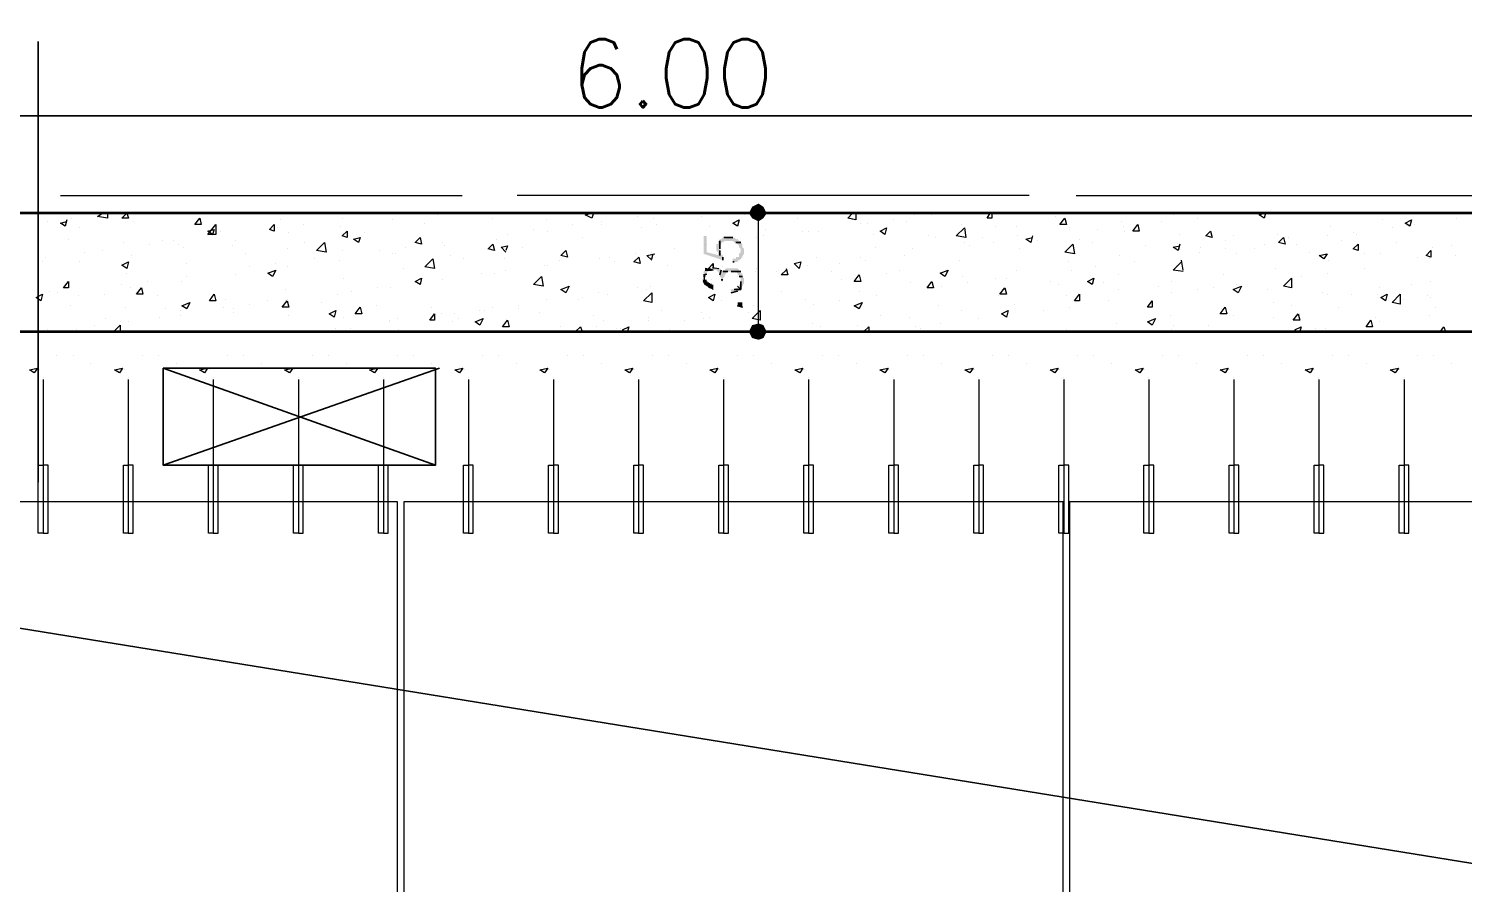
# Model space of a CAD drawing. Header units: millimetres. Extents: x 182 to 575, y -105 to 95.
# Drawn here: x 369.872 to 374.089, y -0.397 to 2.115 of the extents above; entities that cross this region are included whole.
import ezdxf

# ---------------------------------------------------------------- set-up
doc = ezdxf.new("R2010")
doc.units = ezdxf.units.MM
doc.header["$MEASUREMENT"] = 0
for name, color, linetype in [('AR-COND', 4, 'Continuous'), ('Mob', 252, 'Continuous'), ('PDF_Geometry', 7, 'Continuous'), ('PDF_Solid Fills', 7, 'Continuous')]:
    doc.layers.add(name, color=color, linetype=linetype)
doc.styles.add('SIMPLEX', font='simplex', dxfattribs={"height": 0.2})
doc.dimstyles.new('SA-25', dxfattribs={"dimtxt": 0.05, "dimasz": 0.05, "dimexe": 0.025, "dimexo": 0.05, "dimgap": 0.025, "dimtad": 1, "dimzin": 4, "dimdsep": 46, "dimtxsty": 'SIMPLEX', "dimblk": 'OBLIQUE', "dimcen": 0.025, "dimdle": 0.05, "dimclrt": 2, "dimaunit": 1, "dimadec": 3, "dimazin": 0, "dimtfac": 1, "dimtofl": 0, "dimtmove": 0, "dimatfit": 3, "dimldrblk": 'OPEN30', "dimfxl": 1, "dimtolj": 1, "dimtzin": 0, "dimarcsym": 0})

# ---------------------------------------------------------------- blocks, each defined once
blk = doc.blocks.new('*U53')
at = {"layer": 'PDF_Geometry', "lineweight": 0}
for points in [[(-0.0095, 0.2619), (-0.0095, 0.2619)], [(0.0381, 0.2619), (0.0381, 0.2619)], [(-0.0619, 0.219), (-0.0619, 0.219)], [(0.0905, 0.2381), (0.0905, 0.2381)], [(-0.05, 0.1952), (-0.05, 0.1952)]]:
    blk.add_lwpolyline(points, dxfattribs=at)
blk.add_lwpolyline([(-0.0667, 0.2238), (-0.0762, 0.2095), (-0.0905, 0.219)], close=True, dxfattribs=at)
at = {"layer": 'PDF_Geometry', "lineweight": 13}
blk.add_lwpolyline([(-0.05, 0.1905), (-0.05, -0.2619)], dxfattribs=at)
for points in [[(-0.0643, -0.0619), (-0.05, -0.0619), (-0.05, -0.2619), (-0.0643, -0.2619)], [(-0.0357, -0.0619), (-0.05, -0.0619), (-0.05, -0.2619), (-0.0357, -0.2619)]]:
    blk.add_lwpolyline(points, close=True, dxfattribs=at)
blk = doc.blocks.new('*U54')
at = {"color": 0, "linetype": 'ByBlock', "lineweight": -2, "transparency": 16777216}
for p in [(0, 0), (0.25, 0), (0.5, 0), (0.75, 0), (1, 0), (1.25, 0), (1.5, 0), (1.75, 0), (2, 0), (2.25, 0), (2.5, 0), (2.75, 0), (3, 0), (3.25, 0), (3.5, 0), (3.75, 0), (4, 0)]:
    blk.add_blockref('*U53', p, dxfattribs=at)
blk = doc.blocks.new('_Oblique')
at = {"color": 0, "linetype": 'ByBlock', "lineweight": -2}
blk.add_line((-0.5, -0.5), (0.5, 0.5), dxfattribs=at)
blk = doc.blocks.new('*D75')
at = {"color": 0, "lineweight": -2, "transparency": 16777216}
for p, q in [((368.7136, 1.8585), (374.8136, 1.8585)), ((368.7636, 1.2745), (368.7636, 1.8835)), ((374.7636, -13.7255), (374.7636, 1.8835))]:
    blk.add_line(p, q, dxfattribs=at)
at = {"layer": 'Defpoints', "color": 0, "transparency": 16777216}
for p in [(374.7636, 1.8585), (368.7636, 1.2245), (374.7636, -13.7755)]:
    blk.add_point(p, dxfattribs=at)
at = {"color": 0, "lineweight": -2, "transparency": 16777216, "xscale": 0.05, "yscale": 0.05, "zscale": 0.05, "rotation": 180}
blk.add_blockref('_Oblique', (368.7636, 1.8585), dxfattribs=at)
at = {"color": 0, "lineweight": -2, "transparency": 16777216, "xscale": 0.05, "yscale": 0.05, "zscale": 0.05}
blk.add_blockref('_Oblique', (374.7636, 1.8585), dxfattribs=at)
at = {"color": 2, "transparency": 16777216, "insert": (371.7636, 1.9835), "char_height": 0.2, "attachment_point": 5, "style": 'SIMPLEX'}
blk.add_mtext('\\A1;6.00', dxfattribs=at)
blk = doc.blocks.new('_Open30')
at = {"color": 0, "linetype": 'ByBlock', "lineweight": -2}
for p, q in [((-1, 0.268), (0, 0)), ((0, 0), (-1, -0.268)), ((0, 0), (-1, 0))]:
    blk.add_line(p, q, dxfattribs=at)

msp = doc.modelspace()

# ---------------------------------------------------------------- hatches: boundary and pattern name
at = {"layer": 'PDF_Solid Fills', "transparency": 33554559}
for points in [[(371.9988, 1.5579), (372.0179, 1.5483), (372.0321, 1.5579), (372.0417, 1.5722), (372.0321, 1.5912), (372.0179, 1.6007), (371.9988, 1.5912), (371.9893, 1.5722)], [(371.8988, 1.4495), (371.8655, 1.4579), (371.8655, 1.5055), (371.856, 1.5055), (371.856, 1.4531), (371.9131, 1.4341), (371.9131, 1.4483), (371.9083, 1.4483), (371.9083, 1.4531), (371.9036, 1.4579), (371.9036, 1.4769), (371.9083, 1.4817), (371.9083, 1.4864), (371.9131, 1.4864), (371.9179, 1.4912), (371.9417, 1.4912), (371.9464, 1.4864), (371.9512, 1.4864), (371.956, 1.4817), (371.9607, 1.4769), (371.9607, 1.4722), (371.9655, 1.4674), (371.9655, 1.4579), (371.9607, 1.4531), (371.9607, 1.4436), (371.9512, 1.4436), (371.9512, 1.4388), (371.9417, 1.4388), (371.9417, 1.4293), (371.956, 1.4293), (371.956, 1.4329), (371.9607, 1.4341), (371.9655, 1.4388), (371.9702, 1.4436), (371.9702, 1.446), (371.975, 1.4531), (371.975, 1.4674), (371.9702, 1.4722), (371.9702, 1.4817), (371.9655, 1.4864), (371.9655, 1.4912), (371.9607, 1.4912), (371.956, 1.496), (371.9512, 1.496), (371.9464, 1.5007), (371.9131, 1.5007), (371.9083, 1.496), (371.9036, 1.496), (371.9036, 1.4912), (371.8988, 1.4912), (371.8988, 1.4817), (371.894, 1.4817), (371.894, 1.4626), (371.8988, 1.4579)], [(371.9179, 1.3896), (371.9226, 1.396), (371.9226, 1.3991), (371.9274, 1.4007), (371.9464, 1.4007), (371.9528, 1.3991), (371.956, 1.396), (371.956, 1.3912), (371.9607, 1.3912), (371.9607, 1.3864), (371.9655, 1.3817), (371.9655, 1.3674), (371.9607, 1.3626), (371.9607, 1.3579), (371.956, 1.3579), (371.956, 1.3531), (371.9512, 1.3531), (371.9464, 1.3483), (371.9369, 1.3483), (371.9369, 1.3388), (371.9512, 1.3388), (371.9548, 1.3424), (371.9607, 1.3436), (371.9607, 1.3468), (371.9655, 1.3483), (371.9702, 1.3579), (371.975, 1.3674), (371.975, 1.3817), (371.9702, 1.3864), (371.9702, 1.396), (371.9655, 1.396), (371.9655, 1.4007), (371.9607, 1.4055), (371.956, 1.4103), (371.9226, 1.4103), (371.9179, 1.4055), (371.9131, 1.4055), (371.9131, 1.396), (371.9083, 1.4007), (371.9083, 1.4055), (371.9036, 1.4103), (371.8607, 1.4103), (371.8607, 1.4055), (371.856, 1.4007), (371.856, 1.3912), (371.8655, 1.396), (371.8655, 1.4007), (371.8702, 1.4007), (371.8702, 1.4055), (371.894, 1.4055), (371.9036, 1.396), (371.9036, 1.3864), (371.9083, 1.3817), (371.9083, 1.3722), (371.9131, 1.3722), (371.9131, 1.3817), (371.9179, 1.3864)], [(371.956, 1.3007), (371.9702, 1.296), (371.9702, 1.3103), (371.956, 1.3103)], [(371.9988, 1.2055), (372.0179, 1.2007), (372.0321, 1.2055), (372.0417, 1.2245), (372.0321, 1.2436), (372.0179, 1.2483), (371.9988, 1.2436), (371.9893, 1.2245)]]:
    msp.add_hatch(color=256, dxfattribs=at).paths.add_polyline_path(points)
h = msp.add_hatch(color=256, dxfattribs=at)
h.paths.add_polyline_path([(371.894, 1.4722), (371.894, 1.4674), (371.894, 1.4722)], flags=0)
h.paths.add_polyline_path([(371.894, 1.4626), (371.894, 1.4769), (371.894, 1.4626)], flags=0)
h.paths.add_polyline_path([(371.8988, 1.4579), (371.8988, 1.4817), (371.8988, 1.4579)], flags=0)
h = msp.add_hatch(color=256, dxfattribs=at)
h.paths.add_polyline_path([(371.9083, 1.496), (371.956, 1.496), (371.9083, 1.496)], flags=0)
h.paths.add_polyline_path([(371.956, 1.496), (371.9083, 1.496), (371.956, 1.496)], flags=0)
h.paths.add_polyline_path([(371.9036, 1.496), (371.9607, 1.4912), (371.9036, 1.496)], flags=0)
h = msp.add_hatch(color=256, dxfattribs=at)
h.paths.add_polyline_path([(371.856, 1.3817), (371.856, 1.3674), (371.8607, 1.3626)])
h.paths.add_polyline_path([(371.8845, 1.3483), (371.8845, 1.3626), (371.875, 1.3626), (371.875, 1.3674), (371.8702, 1.3674), (371.8655, 1.3722), (371.8655, 1.3769), (371.8607, 1.3769), (371.8607, 1.3626), (371.8655, 1.3579), (371.8702, 1.3555), (371.8702, 1.3531)])

# ---------------------------------------------------------------- linework, layer by layer
msp.add_line((376.7733, -0.7691), (366.9007, 0.8297))
at = {"layer": 'AR-COND', "color": 2}
for p, q in [((370.2681, 1.1174), (371.0681, 0.8317)), ((371.08, 1.1174), (370.2681, 0.8317))]:
    msp.add_line(p, q, dxfattribs=at)
msp.add_lwpolyline([(370.2681, 1.1174), (371.0681, 1.1174), (371.0681, 0.8317), (370.2681, 0.8317)], close=True, dxfattribs=at)
at = {"layer": 'Mob'}
msp.add_line((369.9007, 0.7821), (369.9007, 2.0769), dxfattribs=at)
at = {"layer": 'PDF_Geometry', "lineweight": 13}
for points in [[(369.9655, 1.6245), (371.1464, 1.6245)], [(372.8131, 1.6245), (371.3083, 1.6245)], [(372.9512, 1.6245), (374.456, 1.6245)], [(372.0179, 1.2483), (372.0179, 1.2722), (372.0179, 1.5245), (372.0179, 1.5483)], [(371.9036, 1.4769), (371.9036, 1.4912), (371.9036, 1.4769)], [(371.9298, 1.5007), (371.9274, 1.5007), (371.9321, 1.5007), (371.9155, 1.5007)], [(371.9417, 1.5007), (371.9179, 1.5007), (371.9417, 1.5007)], [(371.9226, 1.5007), (371.9369, 1.5007), (371.9226, 1.5007)], [(371.9512, 1.4864), (371.9655, 1.4864), (371.9512, 1.4864)], [(371.9655, 1.4864), (371.9512, 1.4864), (371.9655, 1.4864)], [(371.8845, 1.4055), (371.8607, 1.4103), (371.8845, 1.4055)], [(371.8607, 1.4055), (371.8798, 1.4055), (371.8607, 1.4055)], [(371.8821, 1.4198), (371.8845, 1.4174), (371.8845, 1.415), (371.8845, 1.415), (371.8821, 1.4126), (371.9012, 1.4103)], [(371.9036, 1.3912), (371.9083, 1.4055), (371.9036, 1.3912)], [(371.856, 1.3912), (371.8607, 1.3912), (371.856, 1.3912)], [(371.8607, 1.3864), (371.856, 1.3864), (371.8607, 1.3864)], [(371.8798, 1.3626), (371.8607, 1.3626), (371.8798, 1.3626)], [(371.9131, 1.3769), (371.9083, 1.3769), (371.9131, 1.3769)], [(371.9607, 1.3864), (371.9702, 1.3864), (371.9607, 1.3864)], [(371.9655, 1.3483), (371.9464, 1.3483), (371.9655, 1.3483)], [(371.9702, 1.296), (371.956, 1.3007), (371.9702, 1.296)], [(364.8702, 1.2245), (377.3179, 1.2245)], [(372.1464, 1.2245), (371.9274, 1.2245), (372.2464, 1.2245)]]:
    msp.add_lwpolyline(points, dxfattribs=at)
at = {"layer": 'PDF_Geometry', "lineweight": 40}
for points in [[(377.1179, 1.2245), (377.5702, 1.2245), (377.5702, 1.5722), (364.8464, 1.5722), (364.4702, 1.5722), (364.4702, 1.2245), (364.8464, 1.2245), (364.9179, 1.2245)], [(365.6464, 1.2245), (376.394, 1.2245)]]:
    msp.add_lwpolyline(points, dxfattribs=at)
at = {"layer": 'PDF_Geometry', "lineweight": 0}
for points in [[(370.1036, 1.5722), (370.1036, 1.5579), (370.075, 1.5626), (370.0893, 1.5722)], [(370.3274, 1.5722), (370.3274, 1.5722)], [(370.9131, 1.5722), (370.9131, 1.5722)], [(371.075, 1.5674), (371.075, 1.5674)], [(371.5321, 1.5722), (371.5274, 1.5579), (371.5083, 1.5674), (371.5274, 1.5722)], [(371.6607, 1.5626), (371.6607, 1.5626)], [(371.7321, 1.5722), (371.7321, 1.5722)], [(371.8131, 1.5722), (371.8131, 1.5722)], [(371.8512, 1.5626), (371.8512, 1.5626)], [(371.975, 1.5674), (371.975, 1.5674)], [(372.3036, 1.5722), (372.3036, 1.5531), (372.2798, 1.5579), (372.294, 1.5722)], [(372.475, 1.5674), (372.475, 1.5674)], [(372.5274, 1.5674), (372.5274, 1.5674)], [(372.7036, 1.5722), (372.7036, 1.5579), (372.6893, 1.5579), (372.6988, 1.5722)], [(372.8893, 1.5626), (372.8893, 1.5626)], [(373.2369, 1.5674), (373.2369, 1.5674)], [(373.5083, 1.5722), (373.5036, 1.5579), (373.4893, 1.5674), (373.5036, 1.5722)], [(374.0036, 1.5722), (374.0036, 1.5722)], [(369.9274, 1.5483), (369.9274, 1.5483)], [(369.9845, 1.5531), (369.9798, 1.5341), (369.9655, 1.5436), (369.9845, 1.5483)], [(369.9988, 1.5579), (369.9988, 1.5579)], [(370.0226, 1.5293), (370.0226, 1.5293)], [(370.1798, 1.5483), (370.1798, 1.5483)], [(370.4369, 1.5198), (370.4369, 1.5198)], [(370.6036, 1.5293), (370.6036, 1.5293)], [(370.6131, 1.5531), (370.6131, 1.5531)], [(370.6798, 1.5388), (370.6798, 1.5388)], [(370.7893, 1.5341), (370.7893, 1.5341)], [(370.794, 1.5579), (370.794, 1.5579)], [(370.9417, 1.5531), (370.9417, 1.5531)], [(371.0369, 1.5436), (371.0369, 1.5436)], [(371.2369, 1.5579), (371.2369, 1.5579)], [(371.356, 1.5245), (371.356, 1.5245)], [(371.394, 1.5531), (371.394, 1.5531)], [(371.3988, 1.5198), (371.3988, 1.5198)], [(371.4702, 1.5388), (371.4702, 1.5388)], [(371.556, 1.5483), (371.556, 1.5483)], [(371.556, 1.5388), (371.556, 1.5388)], [(371.675, 1.5293), (371.675, 1.5293)], [(371.7083, 1.5579), (371.7083, 1.5579)], [(371.7179, 1.5388), (371.7179, 1.5388)], [(371.875, 1.5341), (371.875, 1.5341)], [(372.0369, 1.5245), (372.0369, 1.5245)], [(372.1321, 1.5579), (372.1321, 1.5579)], [(372.1464, 1.5198), (372.1464, 1.5198)], [(372.1655, 1.5198), (372.1655, 1.5198)], [(372.194, 1.5198), (372.194, 1.5198)], [(372.294, 1.5531), (372.294, 1.5531)], [(372.3179, 1.5436), (372.3179, 1.5436)], [(372.3369, 1.5436), (372.3369, 1.5436)], [(372.4131, 1.5531), (372.4131, 1.5531)], [(372.4512, 1.5483), (372.4512, 1.5483)], [(372.6131, 1.5388), (372.6131, 1.5388)], [(372.7131, 1.5341), (372.7131, 1.5341)], [(372.775, 1.5341), (372.775, 1.5341)], [(372.9321, 1.5293), (372.9321, 1.5293)], [(372.9321, 1.5245), (372.9321, 1.5245)], [(373.0131, 1.5245), (373.0131, 1.5245)], [(373.0845, 1.5483), (373.0845, 1.5483)], [(373.0893, 1.5341), (373.0893, 1.5341)], [(373.094, 1.5198), (373.094, 1.5198)], [(373.1321, 1.5245), (373.1321, 1.5245)], [(373.2036, 1.5483), (373.2036, 1.5483)], [(373.3083, 1.5579), (373.3083, 1.5579)], [(373.6988, 1.5341), (373.6988, 1.5341)], [(373.8512, 1.5531), (373.8512, 1.5531)], [(373.8798, 1.5293), (373.8798, 1.5293)], [(373.9464, 1.5388), (373.9464, 1.5388)], [(374.0702, 1.5579), (374.0702, 1.5579)], [(369.9893, 1.496), (369.9893, 1.496)], [(370.1512, 1.4864), (370.1512, 1.4864)], [(370.2274, 1.4817), (370.2274, 1.4817)], [(370.2655, 1.4912), (370.2655, 1.4912)], [(370.2988, 1.4912), (370.2988, 1.4912)], [(370.3131, 1.4817), (370.3131, 1.4817)], [(370.4131, 1.5055), (370.4131, 1.5055)], [(370.4702, 1.4769), (370.4702, 1.4769)], [(370.4798, 1.4912), (370.4798, 1.4912)], [(370.6369, 1.515), (370.6369, 1.515)], [(370.6845, 1.4864), (370.6845, 1.4864)], [(370.8607, 1.515), (370.8607, 1.515)], [(371.0893, 1.4864), (371.0893, 1.4864)], [(371.094, 1.4769), (371.094, 1.4769)], [(371.2464, 1.496), (371.2464, 1.496)], [(371.275, 1.4579), (371.2607, 1.4722), (371.2798, 1.4769), (371.275, 1.4626)], [(371.2798, 1.5103), (371.2798, 1.5103)], [(371.4988, 1.5007), (371.4988, 1.5007)], [(371.8607, 1.4817), (371.8607, 1.4817)], [(371.956, 1.496), (371.956, 1.496)], [(372.0131, 1.5007), (372.0131, 1.5007)], [(372.0321, 1.5055), (372.0321, 1.5055)], [(372.356, 1.5103), (372.356, 1.5103)], [(372.5179, 1.5055), (372.5179, 1.5055)], [(372.5369, 1.5007), (372.5369, 1.5007)], [(372.6226, 1.4864), (372.6226, 1.4864)], [(372.6369, 1.4769), (372.6369, 1.4769)], [(372.675, 1.5007), (372.675, 1.5007)], [(372.7083, 1.4864), (372.7083, 1.4864)], [(372.7798, 1.5055), (372.7798, 1.5055)], [(372.8226, 1.5055), (372.8179, 1.4864), (372.8036, 1.496), (372.8226, 1.5007)], [(372.8226, 1.5007), (372.8226, 1.5007)], [(372.8369, 1.4912), (372.8369, 1.4912)], [(372.9607, 1.496), (372.9607, 1.496)], [(372.9988, 1.4864), (372.9988, 1.4864)], [(373.156, 1.4769), (373.156, 1.4769)], [(373.256, 1.4817), (373.2512, 1.4626), (373.2369, 1.4722), (373.256, 1.4769)], [(373.256, 1.5103), (373.256, 1.5103)], [(373.3893, 1.4912), (373.3893, 1.4912)], [(373.4131, 1.5055), (373.4131, 1.5055)], [(373.5036, 1.4817), (373.5036, 1.4817)], [(373.5417, 1.5103), (373.5417, 1.5103)], [(373.575, 1.5007), (373.575, 1.5007)], [(373.5988, 1.4817), (373.5988, 1.4817)], [(373.6893, 1.5055), (373.6893, 1.5055)], [(373.7321, 1.4912), (373.7321, 1.4912)], [(373.7655, 1.515), (373.7655, 1.515)], [(373.775, 1.5103), (373.775, 1.5103)], [(373.894, 1.4864), (373.894, 1.4864)], [(374.056, 1.4769), (374.056, 1.4769)], [(369.9226, 1.4436), (369.9226, 1.4436)], [(370.0369, 1.4579), (370.0369, 1.4579)], [(370.0893, 1.4626), (370.0893, 1.4626)], [(370.175, 1.4483), (370.175, 1.4483)], [(370.3274, 1.4722), (370.3274, 1.4722)], [(370.5083, 1.4531), (370.5083, 1.4531)], [(370.6321, 1.4674), (370.6321, 1.4674)], [(370.7131, 1.4388), (370.7131, 1.4388)], [(370.7845, 1.4341), (370.7845, 1.4341)], [(370.794, 1.4626), (370.794, 1.4626)], [(370.9036, 1.4626), (370.9036, 1.4626)], [(370.9417, 1.4531), (370.9417, 1.4531)], [(370.9512, 1.4531), (370.9512, 1.4531)], [(370.9798, 1.4722), (370.9798, 1.4722)], [(371.1131, 1.4483), (371.1131, 1.4483)], [(371.1512, 1.4388), (371.1512, 1.4388)], [(371.2702, 1.4388), (371.2702, 1.4388)], [(371.3226, 1.4722), (371.3226, 1.4722)], [(371.4321, 1.4341), (371.4321, 1.4341)], [(371.5512, 1.4388), (371.5512, 1.4388)], [(371.5798, 1.4436), (371.5798, 1.4436)], [(371.656, 1.4531), (371.656, 1.4531)], [(371.7036, 1.4341), (371.6893, 1.4483), (371.7131, 1.4531)], [(371.7036, 1.4579), (371.7036, 1.4579)], [(371.7036, 1.4388), (371.7083, 1.4531)], [(371.7702, 1.4674), (371.7702, 1.4674)], [(372.1893, 1.4436), (372.1893, 1.4436)], [(372.3179, 1.4436), (372.3179, 1.4436)], [(372.3321, 1.4341), (372.3321, 1.4341)], [(372.3607, 1.4722), (372.3607, 1.4722)], [(372.4464, 1.4483), (372.4464, 1.4483)], [(372.4702, 1.4674), (372.4702, 1.4674)], [(372.6083, 1.4341), (372.6083, 1.4341)], [(372.7845, 1.4674), (372.7845, 1.4674)], [(373.0798, 1.4483), (373.0798, 1.4483)], [(373.2369, 1.4722), (373.2369, 1.4722)], [(373.2655, 1.4055), (373.2607, 1.4341)], [(373.3131, 1.4579), (373.3131, 1.4579)], [(373.3179, 1.4722), (373.3179, 1.4722)], [(373.3893, 1.4674), (373.3893, 1.4674)], [(373.4226, 1.4531), (373.4226, 1.4531)], [(373.475, 1.4674), (373.475, 1.4674)], [(373.6369, 1.4579), (373.6369, 1.4579)], [(373.694, 1.4341), (373.694, 1.4341)], [(373.7988, 1.4531), (373.7988, 1.4531)], [(373.8464, 1.4531), (373.8464, 1.4531)], [(373.956, 1.4436), (373.956, 1.4436)], [(373.9893, 1.4388), (373.9893, 1.4388)], [(373.9988, 1.4722), (373.9988, 1.4722)], [(374.0655, 1.4483), (374.0655, 1.4483)], [(369.9131, 1.4293), (369.9131, 1.4293)], [(370.0226, 1.4293), (370.0226, 1.4293)], [(370.1607, 1.396), (370.1607, 1.396)], [(370.3369, 1.4245), (370.3369, 1.4245)], [(370.5226, 1.415), (370.5226, 1.415)], [(370.5988, 1.4245), (370.5988, 1.4245)], [(370.6321, 1.415), (370.6321, 1.415)], [(370.975, 1.4103), (370.975, 1.4103)], [(371.2036, 1.396), (371.2036, 1.396)], [(371.2417, 1.396), (371.2417, 1.396)], [(371.275, 1.4055), (371.275, 1.4055)], [(371.3893, 1.4198), (371.3893, 1.4198)], [(371.3988, 1.4198), (371.3988, 1.4198)], [(371.594, 1.4293), (371.594, 1.4293)], [(371.7512, 1.4198), (371.7512, 1.4198)], [(371.8845, 1.4055), (371.8702, 1.4103), (371.8845, 1.4245), (371.8845, 1.4103)], [(371.9131, 1.415), (371.9131, 1.415)], [(372.0083, 1.4007), (372.0083, 1.4007)], [(372.0131, 1.4103), (372.0131, 1.4103)], [(372.0702, 1.4007), (372.0702, 1.4007)], [(372.075, 1.4055), (372.075, 1.4055)], [(372.0988, 1.4103), (372.1036, 1.3912), (372.0845, 1.3912), (372.0988, 1.4055)], [(372.1607, 1.4198), (372.1607, 1.4198)], [(372.2321, 1.4007), (372.2321, 1.4007)], [(372.256, 1.4245), (372.256, 1.4245)], [(372.394, 1.396), (372.394, 1.396)], [(372.4321, 1.4055), (372.4321, 1.4055)], [(372.775, 1.4055), (372.775, 1.4055)], [(372.9274, 1.4293), (372.9274, 1.4293)], [(372.9369, 1.4055), (372.9369, 1.4055)], [(373.0083, 1.415), (373.0083, 1.415)], [(373.1226, 1.4293), (373.1226, 1.4293)], [(373.2655, 1.4007), (373.2369, 1.4055), (373.2607, 1.4293)], [(373.2464, 1.4198), (373.2464, 1.4198)], [(373.5369, 1.4103), (373.5369, 1.4103)], [(373.6893, 1.396), (373.6893, 1.396)], [(373.7988, 1.4103), (373.7988, 1.4103)], [(369.9845, 1.3674), (369.9845, 1.3674)], [(370.1464, 1.3626), (370.1464, 1.3626)], [(370.1702, 1.3531), (370.1702, 1.3531)], [(370.2226, 1.3722), (370.2226, 1.3722)], [(370.3226, 1.3722), (370.3226, 1.3722)], [(370.3369, 1.3864), (370.3369, 1.3864)], [(370.4798, 1.3912), (370.4798, 1.3912)], [(370.7988, 1.3817), (370.7988, 1.3817)], [(370.8988, 1.3531), (370.8988, 1.3531)], [(370.9369, 1.3531), (370.9369, 1.3531)], [(371.0131, 1.3674), (371.0131, 1.3674)], [(371.0893, 1.3769), (371.0893, 1.3769)], [(371.6607, 1.3531), (371.6607, 1.3531)], [(371.6988, 1.3579), (371.6988, 1.3579)], [(371.8369, 1.3817), (371.8369, 1.3817)], [(371.856, 1.3817), (371.856, 1.3817)], [(371.8798, 1.3769), (371.8798, 1.3769)], [(371.956, 1.3864), (371.956, 1.3864)], [(372.2607, 1.3769), (372.2607, 1.3769)], [(372.4655, 1.3674), (372.4655, 1.3674)], [(372.5512, 1.3864), (372.5512, 1.3864)], [(372.556, 1.3579), (372.556, 1.3579)], [(372.6179, 1.3864), (372.6179, 1.3864)], [(372.6321, 1.3674), (372.6321, 1.3674)], [(372.7131, 1.3817), (372.7131, 1.3817)], [(372.7464, 1.3817), (372.7464, 1.3817)], [(372.875, 1.3722), (372.875, 1.3722)], [(372.8988, 1.3626), (372.8988, 1.3626)], [(373.0321, 1.3674), (373.0321, 1.3674)], [(373.075, 1.3912), (373.075, 1.3912)], [(373.194, 1.3579), (373.194, 1.3579)], [(373.2321, 1.3722), (373.2321, 1.3722)], [(373.356, 1.3531), (373.356, 1.3531)], [(373.3845, 1.3912), (373.3845, 1.3912)], [(373.4226, 1.3626), (373.4226, 1.3626)], [(373.6131, 1.3864), (373.6131, 1.3864)], [(373.8417, 1.3531), (373.8417, 1.3531)], [(373.9369, 1.3626), (373.9369, 1.3626)], [(373.994, 1.3722), (373.994, 1.3722)], [(369.9321, 1.3436), (369.9321, 1.3436)], [(369.956, 1.3388), (369.956, 1.3388)], [(370.0179, 1.3293), (370.0179, 1.3293)], [(370.094, 1.3341), (370.094, 1.3341)], [(370.2512, 1.3293), (370.2512, 1.3293)], [(370.4131, 1.3198), (370.4131, 1.3198)], [(370.4512, 1.3198), (370.4512, 1.3198)], [(370.575, 1.315), (370.575, 1.315)], [(370.6274, 1.3483), (370.6274, 1.3483)], [(370.6274, 1.315), (370.6274, 1.315)], [(370.6321, 1.3198), (370.6321, 1.3198)], [(370.7321, 1.3103), (370.7321, 1.3103)], [(370.7798, 1.3341), (370.7798, 1.3341)], [(370.8226, 1.3436), (370.8226, 1.3436)], [(371.394, 1.3198), (371.394, 1.3198)], [(371.4893, 1.3198), (371.4893, 1.3198)], [(371.4988, 1.3245), (371.4988, 1.3245)], [(371.5464, 1.3388), (371.5464, 1.3388)], [(371.575, 1.3341), (371.575, 1.3341)], [(371.6893, 1.3483), (371.6893, 1.3483)], [(371.9083, 1.315), (371.9083, 1.315)], [(372.0845, 1.3436), (372.0845, 1.3436)], [(372.1559, 1.3198), (372.1559, 1.3198)], [(372.256, 1.315), (372.256, 1.315)], [(372.3131, 1.3436), (372.3131, 1.3436)], [(372.3655, 1.3293), (372.3655, 1.3293)], [(372.7226, 1.3293), (372.7226, 1.3293)], [(372.9226, 1.3293), (372.9226, 1.3293)], [(373.0464, 1.315), (373.0464, 1.315)], [(373.075, 1.3483), (373.075, 1.3483)], [(373.2321, 1.3388), (373.2321, 1.3388)], [(373.3083, 1.3483), (373.3083, 1.3483)], [(373.5131, 1.3483), (373.5131, 1.3483)], [(373.5321, 1.3103), (373.5321, 1.3103)], [(373.675, 1.3388), (373.675, 1.3388)], [(373.6893, 1.3341), (373.6893, 1.3341)], [(373.7607, 1.3341), (373.7607, 1.3341)], [(373.8369, 1.3341), (373.8369, 1.3341)], [(373.9131, 1.3198), (373.9131, 1.3198)], [(373.9845, 1.3293), (373.9845, 1.3293)], [(373.994, 1.3245), (373.994, 1.3245)], [(369.994, 1.3007), (369.994, 1.3007)], [(370.156, 1.296), (370.156, 1.296)], [(370.256, 1.2674), (370.256, 1.2674)], [(370.275, 1.2912), (370.275, 1.2912)], [(370.3179, 1.2864), (370.3179, 1.2864)], [(370.3179, 1.2722), (370.3179, 1.2722)], [(370.4464, 1.296), (370.4464, 1.296)], [(370.475, 1.2912), (370.475, 1.2912)], [(370.475, 1.2817), (370.475, 1.2817)], [(370.5226, 1.3055), (370.5226, 1.3055)], [(370.6369, 1.2722), (370.6369, 1.2722)], [(370.7988, 1.2674), (370.7988, 1.2674)], [(370.894, 1.3007), (370.894, 1.3007)], [(371.056, 1.296), (371.056, 1.296)], [(371.0845, 1.2769), (371.0845, 1.2769)], [(371.1226, 1.2769), (371.1226, 1.2769)], [(371.1988, 1.2864), (371.1988, 1.2864)], [(371.2131, 1.2864), (371.2131, 1.2864)], [(371.2369, 1.296), (371.2369, 1.296)], [(371.3131, 1.3007), (371.3131, 1.3007)], [(371.3131, 1.2912), (371.3131, 1.2912)], [(371.375, 1.2817), (371.375, 1.2817)], [(371.5321, 1.2722), (371.5321, 1.2722)], [(371.694, 1.2674), (371.694, 1.2674)], [(371.7321, 1.2864), (371.7321, 1.2864)], [(371.8512, 1.2817), (371.8512, 1.2817)], [(371.875, 1.2674), (371.875, 1.2674)], [(371.9893, 1.2817), (371.9893, 1.2817)], [(372.0036, 1.3007), (372.0036, 1.3007)], [(372.1798, 1.3055), (372.1798, 1.3055)], [(372.375, 1.2722), (372.375, 1.2722)], [(372.4607, 1.2674), (372.4607, 1.2674)], [(372.5464, 1.3007), (372.5464, 1.3007)], [(372.6131, 1.2864), (372.6131, 1.2864)], [(372.7702, 1.3055), (372.7702, 1.3055)], [(372.856, 1.2864), (372.856, 1.2864)], [(372.9321, 1.296), (372.9321, 1.296)], [(373.2274, 1.2722), (373.2274, 1.2722)], [(373.3798, 1.2912), (373.3798, 1.2912)], [(373.4131, 1.2722), (373.4131, 1.2722)], [(373.5321, 1.2674), (373.5321, 1.2674)], [(373.5845, 1.3007), (373.5845, 1.3007)], [(373.6083, 1.2769), (373.6083, 1.2769)], [(373.7226, 1.296), (373.7226, 1.296)], [(373.8321, 1.2674), (373.8321, 1.2674)], [(373.9893, 1.2722), (373.9893, 1.2722)], [(374.0083, 1.296), (374.0083, 1.296)], [(369.9274, 1.2293), (369.9274, 1.2293)], [(370.0131, 1.2293), (370.0131, 1.2293)], [(370.0655, 1.2436), (370.0655, 1.2436)], [(370.0988, 1.2626), (370.0988, 1.2626)], [(370.1226, 1.2245), (370.1417, 1.2436), (370.1417, 1.2245)], [(370.1417, 1.2531), (370.1417, 1.2531)], [(370.1655, 1.2531), (370.1655, 1.2531)], [(370.7464, 1.2245), (370.7464, 1.2245)], [(370.775, 1.2341), (370.775, 1.2341)], [(370.8179, 1.2341), (370.8179, 1.2341)], [(370.9321, 1.2579), (370.9321, 1.2579)], [(370.9321, 1.2531), (370.9321, 1.2531)], [(370.956, 1.2626), (370.956, 1.2626)], [(370.9607, 1.2293), (370.9607, 1.2293)], [(371.1179, 1.2531), (371.1179, 1.2531)], [(371.1369, 1.2626), (371.1369, 1.2626)], [(371.275, 1.2483), (371.275, 1.2483)], [(371.3845, 1.2245), (371.3845, 1.2245)], [(371.4369, 1.2388), (371.4369, 1.2388)], [(371.4798, 1.2245), (371.494, 1.2388), (371.4988, 1.2245)], [(371.5417, 1.2388), (371.5417, 1.2388)], [(371.5607, 1.2579), (371.5607, 1.2579)], [(371.5988, 1.2341), (371.5988, 1.2341)], [(371.6131, 1.2341), (371.6131, 1.2341)], [(371.6226, 1.2245), (371.6179, 1.2293), (371.6369, 1.2388), (371.6321, 1.2245)], [(371.694, 1.2579), (371.694, 1.2579)], [(371.7559, 1.2293), (371.7559, 1.2293)], [(371.7988, 1.2579), (371.7988, 1.2579)], [(371.856, 1.2626), (371.856, 1.2626)], [(372.0131, 1.2531), (372.0131, 1.2531)], [(372.175, 1.2483), (372.175, 1.2483)], [(372.1988, 1.2388), (372.1988, 1.2388)], [(372.3083, 1.2436), (372.3083, 1.2436)], [(372.3274, 1.2245), (372.3417, 1.2388), (372.3417, 1.2245)], [(372.3369, 1.2388), (372.3369, 1.2388)], [(372.4798, 1.2388), (372.4798, 1.2388)], [(372.494, 1.2341), (372.494, 1.2341)], [(372.5512, 1.2483), (372.5512, 1.2483)], [(372.656, 1.2245), (372.656, 1.2245)], [(372.6655, 1.2626), (372.6655, 1.2626)], [(372.9226, 1.2293), (372.9226, 1.2293)], [(373.0702, 1.2483), (373.0702, 1.2483)], [(373.2321, 1.2293), (373.2321, 1.2293)], [(373.2369, 1.2436), (373.2369, 1.2436)], [(373.3417, 1.2436), (373.3417, 1.2436)], [(373.5988, 1.2245), (373.594, 1.2293), (373.6131, 1.2388), (373.6083, 1.2245)], [(373.656, 1.2341), (373.656, 1.2341)], [(373.6845, 1.2341), (373.6845, 1.2341)], [(373.8417, 1.2531), (373.8417, 1.2531)], [(374.0226, 1.2245), (374.0321, 1.2388), (374.0369, 1.2245)], [(374.0226, 1.2245), (374.0226, 1.2245)]]:
    msp.add_lwpolyline(points, dxfattribs=at)
for points in [[(370.1607, 1.5722), (370.1655, 1.5579), (370.1464, 1.5579)], [(370.375, 1.5579), (370.3798, 1.5388), (370.3607, 1.5388)], [(370.4226, 1.5103), (370.3988, 1.5103), (370.4226, 1.5388)], [(370.4179, 1.5245), (370.4131, 1.5103), (370.3988, 1.5198)], [(370.594, 1.5388), (370.594, 1.5198), (370.5798, 1.5245)], [(370.8083, 1.5198), (370.8083, 1.5007), (370.794, 1.5055)], [(371.9607, 1.5531), (371.956, 1.5341), (371.9417, 1.5436)], [(372.394, 1.5293), (372.3893, 1.5103), (372.375, 1.5198)], [(372.6274, 1.5007), (372.5988, 1.5055), (372.6226, 1.5293)], [(372.9179, 1.5579), (372.9226, 1.5388), (372.9036, 1.5388)], [(373.1321, 1.5388), (373.1369, 1.5198), (373.1179, 1.5198)], [(373.3464, 1.5198), (373.3512, 1.5007), (373.3321, 1.5055)], [(373.9369, 1.5531), (373.9321, 1.5341), (373.9179, 1.5436)], [(370.7464, 1.4579), (370.7179, 1.4626), (370.7417, 1.4864)], [(370.8464, 1.5007), (370.8417, 1.4864), (370.8274, 1.496)], [(371.0226, 1.5007), (371.0274, 1.4817), (371.0083, 1.4864)], [(371.2369, 1.4817), (371.2417, 1.4626), (371.2226, 1.4674)], [(372.9464, 1.4531), (372.9179, 1.4579), (372.9417, 1.4817)], [(373.5607, 1.5007), (373.5655, 1.4817), (373.5464, 1.4864)], [(373.7798, 1.4817), (373.7798, 1.4626), (373.7655, 1.4674)], [(371.0655, 1.4103), (371.0369, 1.415), (371.0607, 1.4388)], [(371.4512, 1.4626), (371.456, 1.4436), (371.4369, 1.4483)], [(371.6655, 1.4436), (371.6702, 1.4245), (371.6512, 1.4293)], [(373.6893, 1.4531), (373.6798, 1.4388), (373.6655, 1.4483)], [(373.994, 1.4626), (373.994, 1.4436), (373.9798, 1.4483)], [(370.1655, 1.4293), (370.1607, 1.4103), (370.1464, 1.4198)], [(370.5988, 1.4055), (370.5893, 1.3864), (370.575, 1.396)], [(372.1417, 1.4293), (372.1369, 1.4103), (372.1226, 1.4245)], [(372.575, 1.4055), (372.5655, 1.3864), (372.5512, 1.396)], [(369.9893, 1.3722), (369.9893, 1.3531), (369.975, 1.3531)], [(370.2036, 1.3531), (370.2083, 1.3341), (370.1893, 1.3341)], [(371.0274, 1.3817), (371.0226, 1.3626), (371.0083, 1.3722)], [(371.3845, 1.3579), (371.356, 1.3626), (371.3798, 1.3864)], [(371.4607, 1.3579), (371.4512, 1.3388), (371.4369, 1.3483)], [(372.3131, 1.3912), (372.3179, 1.3722), (372.2988, 1.3722)], [(372.5274, 1.3722), (372.5321, 1.3531), (372.5131, 1.3531)], [(372.7417, 1.3531), (372.7464, 1.3341), (372.7274, 1.3341)], [(373.0036, 1.3817), (372.9988, 1.3626), (372.9845, 1.3722)], [(373.4369, 1.3579), (373.4274, 1.3388), (373.4131, 1.3483)], [(373.5845, 1.3531), (373.5607, 1.3579), (373.5845, 1.3817)], [(369.9131, 1.3341), (369.9083, 1.315), (369.894, 1.3245)], [(370.3464, 1.3103), (370.3369, 1.2912), (370.3226, 1.3007)], [(370.4179, 1.3341), (370.4226, 1.315), (370.4036, 1.315)], [(370.6321, 1.315), (370.6369, 1.296), (370.6179, 1.296)], [(371.7036, 1.3103), (371.6798, 1.315), (371.7036, 1.3388)], [(371.8893, 1.3341), (371.8845, 1.315), (371.8702, 1.3245)], [(372.3226, 1.3103), (372.3131, 1.2912), (372.2988, 1.3007)], [(372.9607, 1.3341), (372.9607, 1.315), (372.9464, 1.315)], [(373.175, 1.315), (373.175, 1.296), (373.1607, 1.296)], [(373.8655, 1.3341), (373.8607, 1.315), (373.8464, 1.3245)], [(373.9036, 1.3055), (373.8798, 1.3103), (373.9036, 1.3341)], [(370.775, 1.2864), (370.7702, 1.2674), (370.756, 1.2769)], [(370.8464, 1.296), (370.8512, 1.2769), (370.8321, 1.2769)], [(371.0655, 1.2769), (371.0655, 1.2579), (371.0512, 1.2579)], [(372.0226, 1.2579), (371.9988, 1.2626), (372.0226, 1.2864)], [(372.7512, 1.2864), (372.7464, 1.2674), (372.7321, 1.2769)], [(373.3893, 1.296), (373.394, 1.2769), (373.375, 1.2769)], [(373.6036, 1.2769), (373.6083, 1.2579), (373.5893, 1.2579)], [(371.2083, 1.2626), (371.1988, 1.2436), (371.1845, 1.2531)], [(371.2798, 1.2579), (371.2845, 1.2388), (371.2655, 1.2388)], [(373.1845, 1.2626), (373.175, 1.2436), (373.1607, 1.2531)], [(373.8179, 1.2579), (373.8226, 1.2388), (373.8036, 1.2388)]]:
    msp.add_lwpolyline(points, close=True, dxfattribs=at)
at = {"layer": 'PDF_Geometry', "lineweight": 13}
for points in [[(371.9274, 1.5722), (372.3083, 1.5722)], [(371.9036, 1.4674), (371.9036, 1.4912), (371.9036, 1.4674)], [(371.9036, 1.4626), (371.9036, 1.4483), (371.9036, 1.4626)], [(371.9131, 1.4436), (371.9131, 1.4341), (371.9131, 1.4436)], [(371.9655, 1.4388), (371.9655, 1.4388), (371.9655, 1.4388)], [(371.9274, 1.4007), (371.9131, 1.4007), (371.9274, 1.4007)], [(371.9655, 1.4007), (371.9369, 1.4007), (371.9655, 1.4007)], [(371.9464, 1.4293), (371.9417, 1.4293), (371.9464, 1.4293)], [(371.9464, 1.4007), (371.9655, 1.4007), (371.9464, 1.4007)], [(371.856, 1.3769), (371.8607, 1.3626), (371.856, 1.3769)], [(371.856, 1.3722), (371.8607, 1.3626), (371.856, 1.3722)], [(371.8655, 1.3722), (371.8607, 1.3626), (371.8655, 1.3722)], [(371.8702, 1.3674), (371.8607, 1.3626), (371.8702, 1.3674)], [(371.8607, 1.3626), (371.8607, 1.3626), (371.8607, 1.3626)], [(371.8798, 1.3531), (371.8845, 1.3483), (371.8798, 1.3531)], [(371.956, 1.3579), (371.9655, 1.3483), (371.956, 1.3579)], [(371.9655, 1.3722), (371.9655, 1.3483), (371.9655, 1.3722)], [(371.956, 1.3436), (371.9369, 1.3388), (371.956, 1.3436)]]:
    msp.add_lwpolyline(points, close=True, dxfattribs=at)
at = {"layer": 'PDF_Geometry', "lineweight": 13, "const_width": 0.00476}
msp.add_lwpolyline([(371.8655, 1.3936), (371.8583, 1.3912), (371.8583, 1.3864), (371.8583, 1.3722)], dxfattribs=at)
at = {"layer": 'PDF_Geometry', "lineweight": 20}
for points in [[(374.875, 1.2245), (374.875, 0.7245), (374.875, -1.8278), (374.875, 0.7245), (372.9321, 0.7245), (372.9321, -2.1278)], [(370.956, -2.4278), (370.956, 0.7245), (369.0131, 0.7245), (369.0131, -2.4278)], [(372.9131, -2.1278), (372.9131, 0.7245), (370.975, 0.7245), (370.975, -2.4278)]]:
    msp.add_lwpolyline(points, dxfattribs=at)

# ---------------------------------------------------------------- block references
msp.add_blockref('*U54', (369.965, 0.8936))

# ---------------------------------------------------------------- dimensions: what is measured, and where the dimension line sits
dim = msp.add_linear_dim(base=(374.7636, 1.8585), p1=(368.7636, 1.2245), p2=(374.7636, -13.7755), dimstyle='SA-25')
dim.commit()
dim.dimension.update_dxf_attribs({"geometry": '*D75', "text_midpoint": (371.7636, 1.9835)})

doc.saveas('drawing.dxf')
